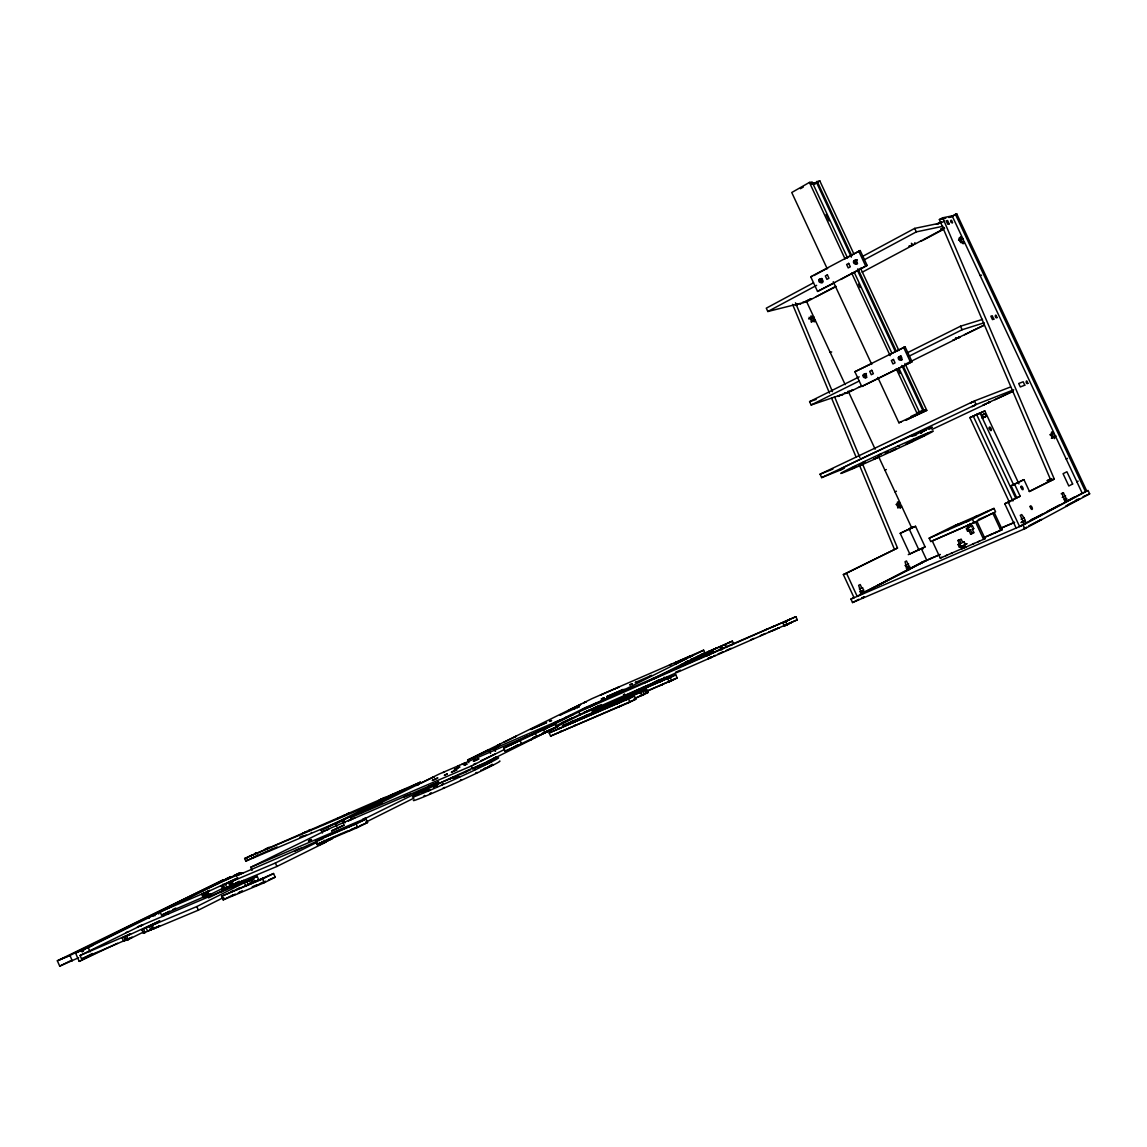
<?xml version="1.0" encoding="UTF-8"?>
<svg xmlns="http://www.w3.org/2000/svg" width="1147" height="1147" viewBox="0 0 1147 1147"><rect width="100%" height="100%" fill="white"/><g stroke="black" fill="none" stroke-linecap="round" stroke-linejoin="round"><path stroke-width="1.5" d="M459.947 776.562L458.642 777.15L459.961 776.548M617.86 699.885L614.821 701.276L617.889 699.885M575.249 721.506L572.253 722.811L573.615 722.28M480.751 770.225L481.64 770.067M545.327 732.56L548.352 731.184L544.538 732.747M532.638 738.023L534.688 737.034M885.255 453.051L888.681 451.474L885.427 452.993M576.798 707.799L579.378 706.638L576.927 707.771M890.617 451.488L896.294 448.907L890.66 451.488M584.97 702.322L583.823 702.81L586.318 701.677M465.123 771.96L470.399 769.565L465.123 771.988M453.352 777.222L449.266 779.085L453.495 777.179M1025.074 523.62L1022.622 524.666L1025.203 523.577M847.533 257.932L812.148 182L809.424 182.416L791.745 192.51L827.216 268.728M800.377 188.725L803.316 187.047M812.707 183.764L819.79 180.853L853.712 253.587M445.925 774.583L447.201 773.953M500.106 744.231L497.454 745.421L500.106 744.231M813.94 184.194L819.79 180.853M813.797 184.423L816.664 182.789L851.332 257.157M419.185 784.175L416.404 785.451L419.2 784.161M906.417 570.618L909.628 569.199L908.08 569.944M443.903 787.788L443.115 788.118L444.706 787.401M834.629 282.764L817.539 291.424L810.728 276.757L860.193 250.548L867.132 265.416L840.823 279.467M813.883 275.552L827.776 268.04M844.766 258.878L860.193 250.548M862.859 462.599L865.168 461.538L862.845 462.614M813.495 282.807L766.282 308.185L767.83 311.511L802.556 302.822L811.072 298.722L804.104 302.435L806.699 301.79L835.905 286.234M862.2 256.613L914.704 228.382L941.286 222.876M856.651 260.297L855.289 261.014L856.35 263.294M1028.716 525.885L1041.404 519.433L1032.171 524.394M1067.757 504.895L1079.628 498.873L1068.875 504.422M1024.816 528.724L1089.65 493.841L1088.044 490.429L1023.11 525.068L850.931 599.092L852.536 602.562L1024.816 528.724L1023.11 525.068M767.83 311.511L816.635 285.345M863.791 260.054L916.338 231.88L942.891 226.274M1029.189 491.475L1050.939 480.564L939.379 219.536L942.576 217.83L952.153 215.88L962.706 238.375L959.523 240.053M936.439 224.282L941.171 221.758M948.985 217.572L956.756 213.887L1086.797 491.088M937.873 223.995L941.027 222.303M950.462 217.256L956.756 213.887M940.97 222.934L944.167 221.228L942.576 217.83M1076.072 499.949L1077.334 499.275M817.539 291.424L867.132 265.416M798.384 303.869L795.488 305.417L797.05 305.016M943.881 227.493L940.712 229.185L944.268 227.751M862.214 272.212L912.438 245.458L911.406 243.25M944.612 228.325L915.535 243.809L908.926 246.247L912.438 245.458M914.073 439.229L912.969 439.731L914.116 439.201M967.322 525.527L968.9 524.781M969.301 524.695L970.878 523.935M1030.121 520.623L1042.508 514.028M1047.154 511.548L1059.57 504.938M1074.682 496.88L1066.137 501.44L1069.491 499.992M1022.049 525.039L1066.036 501.827L1063.183 497.253L1062.122 493.482L1063.427 492.794L1067.327 501.139L1065.09 502.099M1067.327 501.139L1082.223 493.196L1055.527 436.304L1051.383 438.183L1053.72 437.136A1.878 1.807 56.3 0 0 1054.122 433.838A1.878 1.807 56.3 0 0 1051.269 435.129A1.878 1.807 56.3 0 0 1053.892 437.05L1054.423 438.613L1055.527 436.304M835.919 286.664L816.363 296.629M923.65 239.938L941.544 230.418M1021.805 522.028L1025.275 520.537L1024.027 517.885L1021.102 519.204M1016.127 528.064L1004.772 503.748L1016.729 497.741L1011.124 485.74L1014.55 484.22L1020.17 496.235L1008.242 502.228L1019.611 526.573L1024.371 524.036L1020.285 515.318L1021.719 514.573L1024.027 517.885M1025.275 520.537L1025.791 523.29M958.949 238.246L961.071 237.128L961.76 238.59L962.706 238.375M808.621 318.938L811.531 317.418L810.872 316.013L813.682 316.844L806.556 301.489M958.605 239.952L960.727 238.82L960.039 237.357L961.071 237.128M812.664 317.117L809.753 318.637L809.108 317.246M958.577 240.268L961.76 238.59M810.786 318.364L813.682 316.844M978.147 541.814L979.567 541.069M995.424 532.724L996.8 531.993M976.914 521.268L985.044 538.703L983.624 539.448L975.495 521.985L970.018 524.38L971.108 526.702L972.527 526.086L973.717 528.638L972.298 529.254L973.918 532.753L970.649 534.172L966.749 525.813L968.183 525.082L969.272 527.405L966.419 528.753L967.609 531.305L970.448 529.957L972.068 533.427L970.649 534.172M983.882 537.699L1002.22 529.656L994.22 512.523M815.187 320.07L811.259 321.863L815.187 320.07L845.181 384.646M960.756 546.388L962.161 545.786L963.236 548.094L961.803 548.854L957.931 540.524L959.365 539.778L960.985 543.248L958.132 544.596L959.322 547.148L960.727 546.546M963.982 545.14L966.821 543.778L963.982 545.14L965.057 547.449L966.491 546.703M972.685 544.165L974.104 543.42M990.019 535.047L991.395 534.316M959.322 547.148L962.161 545.786M966.749 525.813L932.253 540.897L940.268 558.13L941.73 557.37M945.63 555.822L947.078 555.062M963.279 546.574L964.684 545.843M950.992 553.499L952.44 552.754M852.536 602.562L858.845 599.279M850.931 599.092L854.085 597.458M860.393 594.189L923.55 561.471M860.924 594.189L874.946 586.92M923.765 561.629L909.542 568.984L912.596 567.679M859.347 595.006L908.754 569.672L905.972 565.342L905.055 561.7L906.503 560.955L910.202 568.926L876.408 586.16L879.52 584.827M910.202 568.926L926.79 560.324L921.729 549.442L923.134 548.725M930.819 558.575L932.224 557.858M957.931 540.524L961.172 539.119L962.792 542.588L964.226 541.843M529.355 740.345L532.179 739.098L529.269 740.417M860.537 591.537L859.849 591.895L863.662 590.189L862.487 587.651L859.361 588.999M863.662 590.189L862.988 590.533L864.049 592.841M1076.875 481.812L1078.137 481.152M925.385 430.44L926.231 429.996M972.24 532.896L973.645 532.165M514.042 743.156L517.541 741.693L511.605 744.245L527.333 736.216L526.072 736.747M785.265 625.531L783.745 626.305L788.046 624.326L786.527 625.115M548.567 730.696L580.153 714.882L797.323 619.81L795.875 616.685L771.429 627.395M862.487 587.651L861.813 587.995L860.207 584.54L858.644 585.343L860.737 591.694L861.411 591.35L862.487 593.659L857.21 596.383L846.5 573.199L897.513 548.022L862.587 464.076L861.325 464.578M634.148 698.881L645.015 693.863M648.069 692.458L646.062 693.476L644.614 690.293L646.607 689.275L648.069 692.458L636.599 697.534M627.452 703.154L628.212 702.753M629.99 701.864L630.75 701.477M672.773 676.214L667.726 678.623L669.16 681.762L674.207 679.339M629.445 702.294L635.839 699.197L634.363 695.957L549.141 732.933L550.574 736.087L629.961 702.193L628.47 698.939L549.141 732.933M645.675 691.913L677.189 677.963L675.755 674.837L592.282 711.126L675.755 674.837M772.519 630.778L774.039 630.004M775.157 629.431L776.175 628.914L768.59 632.183M775.272 629.603L779.1 627.739L777.981 628.312M777.91 628.255L778.913 627.739M967.609 531.305L970.448 529.957M972.298 529.254L973.731 528.523M777.48 624.628L776.476 625.144L777.666 624.628M971.108 526.702L972.541 525.971M783.817 622.391L782.297 623.165L786.598 621.187L785.078 621.961M555.478 724.072L535.348 733.55L536.739 736.618L556.869 727.141L555.478 724.072L547.191 727.642L578.791 711.9L795.875 616.685M639.84 696.344L640.585 695.971M642.306 695.096L643.051 694.709M860.809 464.807L859.246 465.553L862.659 463.976M550.574 736.087L635.839 699.197M908.281 554.646L925.099 546.875L915.535 526.287L906.46 530.315L900.209 533.326L909.8 553.987L925.099 546.875M730.84 645.331L733.664 643.911L732.388 641.144L711.054 650.521M970.018 524.38L971.452 523.649M633.732 694.967L631.997 695.842L640.858 691.899M974.061 522.717L995.596 511.82L993.99 508.408L951.35 527.118L929.17 538.187L930.776 541.628L974.061 522.717L972.427 519.218L993.99 508.408M264.254 882.717L275.18 877.183L273.545 873.512L221.572 896.223L223.178 899.865L264.254 882.717L262.606 879.018L273.545 873.512M638.377 693.161L639.137 692.774M641.603 691.526L640.341 692.315L641.804 695.512L644.342 694.365L642.822 691.067L643.567 690.68M625.975 699.914L631.266 697.39M646.607 689.275L562.388 725.85L642.879 691.168M627.968 699.053L634.363 695.957M709.463 658.163L707.885 658.952L712.101 657.016L710.523 657.819M765.651 629.732L767.171 628.957M154.558 928.167L147.676 931.335L146.113 927.808L158.028 922.317L151.848 925.4L153.411 928.941L198.388 910.159L223.751 897.398M256.082 881.14L258.749 879.792L257.2 876.322L219.794 892.538L222.26 891.491M644.055 687.612L645.188 686.953M659.281 679.755L653.89 682.479L660.486 679.339M708.057 655.095L706.48 655.883L710.696 653.948L709.118 654.751M223.178 899.865L232.626 895.09M647.539 686.035L646.507 686.551L668.171 676.658L662.98 679.053M648.6 685.576L650.249 684.673L627.853 694.566L639.711 688.903M237.687 893.441L241.974 891.42M659.525 680.458L657.905 681.347L661.618 679.468L649.331 684.759M660.371 680.286L664.113 678.479M854.888 371.743L905.098 346.824L912.066 361.764L861.741 386.482L854.888 371.743L870.573 364.158M889.412 354.695L905.098 346.824M153.411 928.941L155.132 928.081M156.193 927.636L159.591 925.844L157.125 926.876M601.401 704.588L562.231 722.682M644.37 683.067L704.832 652.772L703.641 650.177L592.053 698.609L467.646 760.002L468.865 762.726M663.181 673.963L664.687 673.203M697.39 656.715L703.254 654.005L701.806 654.808M985.832 512.15L987.223 511.462M357.721 827.446L367.57 822.514L366.008 819.015L315.626 841.167L317.16 844.636L357.721 827.446L356.144 823.933L366.008 819.015M700.788 655.252L699.828 655.726L732.388 641.144M708.516 651.467L709.936 650.765M671.224 670.493L672.73 669.733M624.671 694.236L623.481 694.838L624.556 694.365M711.914 650.593L713.334 649.876M698.996 657.116L697.534 657.848L707.054 653.632L705.606 654.364M728.388 642.879L729.779 642.177M944.167 221.228L1054.294 479.088L1029.504 491.547L1023.941 479.647L1011.124 485.74M690.007 662.493L712.545 651.152L680.515 665.002M861.612 385.894L848.737 392.288L846.228 393.134L853.311 389.607L844.722 393.636L811.144 404.977L809.596 401.636L859.189 376.847M907.105 352.903L960.498 326.221L982.52 319.382M863.677 374.782L865.024 374.123L866.602 377.521L865.569 377.85L864.508 375.585M864.809 374.409L866.157 373.75M899.965 356.846L901.341 356.172M117.496 943.307L79.215 961.372L75.559 953.057L230.991 876.609L226.274 878.831M208.467 897.915L243.565 880.394M622.133 691.87L623.323 691.268M935.995 535.104L937.457 534.373M623.208 691.412L621.574 692.215L627.954 689.204M138.17 926.948L80.104 955.48L81.609 958.921L132.292 937.242L129.883 938.246M317.16 844.636L325.691 840.378M141.898 929.787L143.533 929.099L145.096 932.626L143.461 933.314L141.898 929.787L159.877 920.826L125.166 936.798L126.715 940.296L143.318 932.124M946.719 530.401L948.182 529.67M335.139 836.55L331.125 838.428L332.859 837.697M512.451 744.059L503.691 748.188L505.081 751.271L513.856 747.141M514.501 746.568L517.512 745.063M555.707 725.965L563.449 722.094M567.665 720.216L568.41 719.857M570.088 719.011L570.819 718.653M247.135 880.882L244.727 882.086L250.863 879.491L196.797 906.56L151.848 925.4M326.078 841.195L323.884 842.299L332.157 838.801L322.522 843.16M517.111 745.679L518.931 744.776L516.451 745.837M570.833 718.811L572.525 717.965L569.041 719.413M247.236 881.025L246.275 881.513L249.171 880.208M249.659 879.821L252.555 878.516L251.508 879.032L253.057 882.516L254.749 881.814L253.186 878.33L257.2 876.322M323.726 842.887L326.35 841.697L322.651 843.561L325.146 842.5L324.157 840.264M326.823 841.339L327.784 840.866M975.079 516.867L976.484 516.179M1050.924 478.801L1047.01 480.751L1051.828 478.629M143.461 933.314L155.447 927.306M230.619 885.857L276.9 866.458L322.924 843.619L321.934 841.382M365.907 822.141L413.924 798.097M487.432 761.522L496.493 756.977L494.099 758.009M505.081 751.271L546.89 731.729M598.949 705.663L586.131 711.914L588.454 710.911M652.973 678.393L654.564 677.59M684.63 662.737L687.698 661.202L685.462 662.177M811.144 404.977L859.16 381.048M908.711 356.359L962.132 329.734L984.126 322.809M840.694 394.998L837.754 396.461L842.213 394.482M297.001 849.884L294.205 851.361L322.967 838.586M298.062 849.44L299.539 848.708L236.368 875.921L241.759 873.268M405.809 796.032L403.457 797.28L438.598 781.924L427.602 786.985L430.025 785.953M406.841 795.602L408.146 794.957L348.301 820.879L350.738 819.603M554.904 722.366L561.026 719.728M557.155 721.248L573.285 714.538M80.104 955.48L130.758 933.758L124.55 936.855L126.084 940.354L129.296 939.006M204.424 889.8L160.078 911.836L161.541 915.12L211.22 893.728L205.542 896.567L203.98 893.011L204.998 892.581M557.198 721.377L558.274 720.846M636.642 681.82L635.209 682.537L651.553 675.354L650.134 676.07M675.769 662.364L674.407 663.038L690.451 655.984L689.103 656.658M510.644 744.833L511.433 744.446M529.57 735.313L571.177 714.997L569.486 715.843M568.74 716.043L569.471 715.685M221.385 886.058L223.005 885.369L224.497 888.739L222.891 889.427L221.385 886.058L237.859 877.885L204.854 893.054L206.331 896.409L222.919 888.265M81.609 958.921L92.506 953.501M232.597 881.011L231.02 881.799L275.38 863.017L317.375 842.099M431.96 784.978L432.806 784.562M503.691 748.188L535.348 733.55M222.891 889.427L233.859 883.95M235.235 883.276L239.35 881.226M430.24 786.082L433.494 784.462M433.752 784.218L434.584 783.802M589.343 706.853L596.024 703.355L582.375 709.577L591.063 705.821M79.215 961.372L96.792 952.612M221.486 890.459L233.4 884.552L231.909 881.183L236.683 878.989L233.658 880.566M434.096 788.175L432.691 785.035L364.445 818.872L250.677 867.318L252.068 870.444M545.786 728.245L439.272 773.996L350.853 817.639L471.317 766.01L504.58 749.421M588.669 707.341L597.673 702.853M598.533 702.581L703.641 650.177M234.103 884.394L232.526 885.183L230.862 881.627L231.909 881.183M238.189 882.358L235.823 883.534L236.884 883.09M906.732 363.484L956.168 338.953L955.222 339.254M984.269 324.988L958.376 337.691L959.308 337.39M984.14 325.304L964.57 334.766M861.741 386.482L912.066 361.764M202.23 893.871L203.263 893.441L204.74 896.782L203.707 897.212L202.23 893.871L203.98 893.011M160.078 911.836L203.263 893.441M161.541 915.12L169.455 911.205M172.609 909.628L175.778 908.066M138.93 926.432L141.683 925.199L140.622 925.729M57.35 960.785L69.895 955.494L223.636 879.692L57.35 960.785L59.701 966.147L70.928 960.584M140.479 925.973L142.931 924.754L137.396 927.091L225.601 889.628M228.597 882.832L230.103 886.201L226.862 887.563L225.371 884.194L230.862 881.627M59.701 966.147L78.67 957.716M663.009 684.2L660.299 685.462L663.181 684.186M322.422 833.009L321.131 830.127L341.964 820.779L343.268 823.675M343.24 820.062L342.423 820.463L343.713 823.36M338.652 822.084L336.745 823.016L398.382 792.993M398.726 792.735L399.486 792.348M83.86 949.2L85.495 948.397L81.036 950.476M147.045 917.915L152.494 915.349A4.559 3.154 65.3 0 0 153.067 916.381M210.546 886.688L202.144 890.918M227.852 878.158L211.005 886.803L212.682 886.101M854.071 597.745L843.36 574.575L897.513 548.022M86.928 948.11L240.153 872.709L236.812 874.129M250.677 867.318L323.669 831.503M327.382 829.654L323.397 831.432L328.773 829.123L326.78 830.113M443.072 772.576L444.792 771.73M474.399 760.447L473.166 757.723L474.829 756.905L467.646 760.002M561.471 714.38L559.994 715.111L575.622 708.244L574.16 708.975M601.716 694.494L600.325 695.182L615.667 688.444L614.276 689.132M239.436 874.243L241.673 873.139L215.22 884.724M457.696 766.282L459.402 765.436M495.289 751.285L494.056 748.547L473.166 757.723M492.952 749.077L555.98 721.836M495.26 747.944L499.088 746.195L497.196 747.184M351.728 819.173L353.047 818.528L326.709 829.797M495.146 748.145L496.25 747.6M491.518 764.92L492.307 764.533M915.148 434.871L913.327 435.946M383.342 798.083L379.141 800.147L381.22 799.258M321.131 830.127L382.94 799.703L244.641 858.501L245.802 861.11L348 817.811M395.012 794.326L393.235 795.201L420.576 782.053L244.641 858.501M338.924 822.098L338.093 822.499L339.684 821.811M340.817 821.152L341.648 820.75M395.371 794.283L394.597 794.656L396.174 793.982M397.149 793.409L397.923 793.021M151.232 929.414L153.612 928.253M921.084 432.921L921.901 432.519M245.802 861.11L257.817 855.232M230.017 885.871L232.196 884.81M326.565 840.249L325.791 840.651L327.182 840.091M366.639 821.582L367.341 821.209L366.409 821.582M250.835 855.691L252.641 854.816L248.942 856.508M269.287 847.203L264.986 849.296L266.893 848.479M1014.55 484.22L1023.941 479.647M1066.194 459.044L1067.47 458.413M527.075 736.36L524.58 737.449L525.77 736.962M910.044 528.337L908.625 529.025L913.041 527.003L911.621 527.692L901.542 505.97L897.585 507.763L899.535 506.888L900.18 508.293L901.542 505.97M900.223 533.312L915.535 526.287M920.769 411.687L924.826 409.737M910.962 416.461L924.926 409.966M877.785 377.377L898.918 422.784L919.808 413.02L898.718 367.786M926.79 410.368L906.015 420.074L926.79 410.368L904.94 363.499M263.323 882.559L262.061 883.19L263.423 882.674M264.384 882.229L265.688 881.541L264.283 882.115M861.985 597.931L864.264 596.999M915.12 435.459L916.138 434.971M922.618 431.774L924.152 431.043M906.66 570.489L907.807 569.959M842.5 469.223L821.653 477.611L820.062 474.198L974.405 400.963L1010.493 386.983M714.137 655.941L715.212 655.439M356.273 827.632L355.111 828.234L356.531 827.647M357.434 827.231L358.595 826.629L357.176 827.216M821.653 477.611L976.068 404.533L1013.747 389.779M931.981 429.465L986.477 403.744L985.56 404.102M1013.36 391.055L983.18 405.049L984.556 404.504M1013.159 391.256L994.965 399.73M1009.518 502.529L969.86 417.637L984.829 410.941L1018.98 483.977M311.267 832.55L311.454 832.378M431.129 793.194L429.552 793.867L431.157 793.107M971.523 402.482C967.251 404.59 976.771 400.174 971.996 402.253M916.697 434.14L918.432 433.308M976.398 414.784L979.767 413.207M984.829 410.941L969.86 417.637M982.635 414.798L984.872 413.737L986.105 416.361L982.09 418.196L985.474 416.619M1067.757 505.239L1065.979 506.028M234.117 894.732C228.941 897.327 238.691 892.581 234.174 894.875M1024.314 528.294C1020.744 530.1 1030.063 525.67 1025.289 527.993M364.129 818.7C359.671 820.894 368.875 816.478 364.388 818.7M422.856 792.348C419.458 794.039 426.727 790.541 423.143 792.319M789.451 623.423C785.838 625.187 794.513 621.101 789.925 623.308M327.626 839.876L329.246 839.074L327.425 839.848M574.905 725.406C571.206 727.227 579.608 723.399 575.321 725.219M489.454 765.895L490.543 765.379M484.263 768.49L485.898 767.73M852.981 467.976C848.163 470.313 858.085 465.61 853.239 467.947M309.604 830.027C305.79 831.876 313.547 828.206 309.733 830.041M550.288 721.019C546.961 722.624 554.202 719.327 550.632 720.861M361.377 812.606C357.377 814.542 365.692 810.614 361.606 812.592M445.581 774.655L444.305 775.272L447.101 773.981M531.548 734.74C527.849 736.517 536.036 732.804 531.95 734.553M474.6 764.06C470.887 765.895 478.916 762.052 475.001 763.988M919.966 433.007L920.883 432.591M920.08 437.265L915.077 439.674L924.296 435.473L914.288 439.559L928.238 433.193L920.64 436.835M967.279 521.297C962.577 523.519 972.412 518.96 967.681 521.211M670.393 664.701C666.507 666.55 674.235 662.952 670.307 664.816M712.731 652.786C708.201 654.951 717.305 650.693 712.731 652.887M963.953 547.793C959.265 550.058 969.072 545.47 964.34 547.75M424.677 795.444L423.931 795.889M232.511 891.104C238.003 888.753 227.049 893.585 232.554 891.233M973.258 406.124C968.67 408.074 978.506 403.744 973.674 405.823M920.267 432.476L926.016 429.953M896.079 504.508L900.022 502.716L878.158 455.646M1049.777 434.77L1053.935 432.892L964.283 241.759L963.351 241.974L964.039 243.436L963.007 243.68L962.319 242.203L960.899 242.533L959.308 239.15L960.727 238.82M585.156 702.165L586.303 701.677M691.784 659.124C688.085 660.686 695.168 657.632 692.186 658.865M607.724 697.734C611.566 696.114 603.867 699.441 607.537 697.906M545.298 728.918C541.183 730.639 549.714 726.954 545.585 728.689M714.137 655.84L714.911 655.496M663.54 677.734L664.414 677.232M602.218 706.71C598.017 708.473 606.648 704.731 602.419 706.509M533.326 737.607L534.574 737.077M546.689 731.987L545.442 732.517M586.82 715.097C591.121 713.291 582.289 717.119 586.59 715.312M1064.803 502.357L1066.796 501.425L1065.19 502.056M631.008 696.258C626.592 698.122 635.696 694.164 631.18 696.071M573.873 722.051L575.307 721.449M1066.352 505.741L1067.269 505.34M561.041 731.327C565.313 729.535 556.639 733.277 560.768 731.557M863.189 597.372L864.078 596.97M863.404 597.401L861.827 598.074M620.183 706.05C624.771 704.129 615.509 708.143 619.997 706.265M487.59 766.97L488.421 766.597M894.975 491.862L896.424 491.217M1050.939 480.564L1054.294 479.088M1016.729 497.741L1020.17 496.235M843.36 574.575L846.5 573.199M1004.772 503.748L1008.242 502.228M929.17 538.187L972.427 519.218M978.205 519.62L987.424 515.577M988.786 514.989L992.829 513.211L1000.844 530.387M966.419 528.753L969.272 527.405M1061.19 493.769L1063.427 492.794M914.317 435.545L915.664 434.957M920.754 432.863L921.658 432.476M578.561 705.391L580.64 704.487L568.969 710.122M686.494 658.579L675.038 664.142L677.289 663.167M904.997 565.6L908.668 563.951M1062.251 497.425L1065.606 495.977M700.659 654.88L714.051 649.073M693.519 658.45L698.408 656.27M958.132 544.596L960.985 543.248M962.792 542.588L964.211 541.972L965.387 544.524M514.3 737.105L516.422 736.188L503.82 742.281M624.757 689.361L612.355 695.383L614.649 694.394M906.116 568.023L909.8 566.389M1064 499.791L1066.81 498.529M489.239 766.239L490.715 765.594M482.844 769.565L493.253 764.605L491.934 765.092M625.473 690.265L584.798 707.842L564.539 718.022L566.317 717.248M626.879 689.734L774.741 625.803M922.145 562.202L940.038 554.474M1000.858 528.079L1014.306 522.401M920.74 562.933L940.21 554.517M999.998 528.71L1014.622 522.387M1080.804 493.812L1085.549 491.762L955.336 214.174M486.185 750.984L488.335 750.052L475.302 756.36M657.905 676.744L660.457 675.64L652.514 679.454L655.066 678.35M919.062 564.052L922.102 562.747M983.725 537.628L1002.22 529.656M1020.93 522.616L1023.239 521.613M750.554 639.825L753.837 638.406M760.389 635.596L765.307 633.474M940.268 558.13L963.236 548.094M965.057 547.449L985.044 538.703M1083.069 496.68L1089.65 493.841M384.259 797.767L385.163 797.38M675.554 672.242L680.458 670.135M708.215 658.177L711.47 656.772M718.008 653.962L722.911 651.854M726.166 650.449L731.069 648.342M785.05 625.086L797.323 619.81M1036.3 517.326L1039.727 515.849M343.526 815.689L345.548 814.814L337.591 818.6L339.627 817.725M432.218 777.623L434.398 776.677L420.548 783.387M583.723 712.516L590.963 709.405M1031.497 519.534L1034.924 518.057M641.273 688.114L647.725 685.332M866.128 591.494L869.254 590.146M564.998 721.32L568.31 719.771M259.394 854.558L268.871 850.486M272.355 848.995L277.13 846.945M299.797 837.21L303.08 835.79M545.083 731.872L558.159 726.252L472.707 769.078L471.317 766.01M268.427 850.744L269.258 850.386M269.846 850.214L271.997 849.224L271.165 849.569M542.416 733.134L556.869 727.141M304.213 835.891L306.192 835.045M380.116 803.33L382.324 802.384L367.642 809.495M495.131 753.966L480.636 761.02L483.045 759.988M641.101 691.928L644.614 690.293M533.24 738.396L535.606 737.378M647.998 690.48L677.189 677.963M669.16 681.762L671.11 680.917M354.007 818.198L354.997 817.768M409.221 794.584L410.253 794.14M429.25 786.34L432.691 785.035M438.498 783.688L466.184 771.859M233.673 875.691L236.296 874.487M331.297 834.227L329.576 834.959L333.591 833.08L331.87 833.826M349.319 826.557L347.555 827.302L351.599 825.424L349.849 826.17M315.626 841.167L356.144 823.933M208.969 887.362L211.621 886.172M242.59 873.01L243.594 872.58M300.485 848.407L301.546 847.963M207.55 888.065L209.127 887.405M210.475 886.975L211.994 886.33M212.725 885.857L218.202 883.534M327.11 839.661L348.143 830.743M351.383 829.367L356.244 827.317M359.47 825.94L367.57 822.514M353.161 828.908L349.118 830.801L350.882 830.055M207.378 891.577L209.743 890.402L204.051 893.226L207.234 891.879L208.711 895.219L205.542 896.567M229.128 882.487L230.174 882.043L231.68 885.412M204.854 893.054L206.446 892.38L207.922 895.735M150.859 916.037L152.494 915.349M159.935 912.195L158.3 912.883A4.559 3.154 65.3 0 1 158.673 914.001M156.121 914.073L154.487 914.761A4.559 3.154 65.3 0 1 154.874 915.894M209.887 894.474L208.854 894.904L207.363 891.405M91.416 945.902L93.036 945.214M91.402 946.017L82.813 949.988A1.477 0.989 65.5 0 1 82.498 951.723A1.477 0.989 65.5 0 1 80.993 950.763L83.631 949.587A1.477 0.989 65.5 0 1 83.817 950.318M58.741 960.139L69.981 955.408L72.261 960.899M75.559 953.057L81.81 950.361A1.477 0.989 65.5 0 0 83.057 951.379M162.616 916.41L163.634 915.98M167.777 914.102L168.795 913.672M221.142 891.764L222.217 891.319M222.919 890.889L223.995 890.43M224.683 890.287L225.758 889.828M226.461 889.398L227.522 888.939M251.508 879.032L253.186 878.33M246.82 881.513L249.358 880.452L250.906 883.95M126.055 932.525L128.364 931.565M884.911 470.17L886.359 469.567M256.813 880.882L258.591 880.136L254.276 882.158L256.053 881.412M122.829 937.429L123.876 936.999L125.41 940.483L124.378 940.927M126.27 935.995L127.317 935.551M128.177 935.049L129.21 934.604M150.042 926.03L151.117 925.572L152.666 929.099L151.605 929.543M155.462 923.607L156.522 923.163M124.55 936.855L127.761 935.508M221.572 896.223L262.606 879.018M491.461 764.691L492.249 764.361M239.121 892.251L242.404 890.875M252.24 886.76L257.157 884.71M260.426 883.348L265.344 881.283M268.627 879.921L275.18 877.183M258.433 884.538L260.211 883.807M127.303 939.536L126.27 939.981L124.736 936.497M129.711 938.533L130.758 938.103M157.01 927.134L158.085 926.69M255.91 885.828L257.688 885.083M126.715 940.296L128.321 939.637L126.772 936.124M986.105 416.361L983.38 417.465L982.162 414.841L984.872 413.737M970.763 523.964L967.437 525.498M981.459 412.519L976.599 414.483L1015.597 497.941M978.104 414.096L973.23 416.06L1012.93 501.038M820.062 474.198L832.908 469.08M983.18 405.149L984.183 404.748M989.13 402.339L990.133 401.952M988.743 402.597L989.66 402.239M898.918 422.784L901.427 421.824M917.657 412.447L923.392 410.282M919.808 413.02L917.313 413.967L896.194 368.631M858.558 387.399L860.049 386.912M809.596 401.636L816.177 399.428M863.992 374.452L865.024 374.123M953.86 339.928L952.827 340.258L959.752 337.003M830.184 352.373L831.704 351.928M980.14 275.552L981.531 275.18M811.531 317.418L809.983 317.819L811.488 321.06L814.814 321.748L814.155 320.343M810.728 276.757L812.334 276.384M920.711 241.056L922.159 240.741M941.601 229.93L943.035 229.629M939.379 219.536L945.773 218.231M811.976 184.122L814.9 183.678M811.044 183.649L817.309 182.688M1053.075 433.279L1052.372 431.802L1051.426 432.233L1052.114 433.709M1050.824 434.297L1052.43 437.724M914.704 228.382L916.338 231.88M960.498 326.221L962.132 329.734M974.405 400.963L976.068 404.533M979.968 412.891L1013.776 485.181M858.616 250.878L865.569 265.774M903.578 347.297L910.56 362.266M860.494 268.126L898.918 350.566M855.49 260.555L857.081 263.968L856.035 264.211L854.443 260.785M900.223 356.516L901.829 359.957M899.219 356.846L900.28 359.14M817.108 181.255L851.848 255.781M857.899 268.742L896.409 351.355M903.205 365.936L924.339 411.3M857.354 270.09L895.033 350.91M901.814 365.463L922.919 410.726M854.3 272.47L891.95 353.247M826.069 214.389L829.109 220.884M858.601 284.198L860.121 287.453M897.943 368.617L900.209 373.492M809.424 182.416L844.895 258.519M851.676 273.086L890.158 355.67M833.252 281.703L871.749 364.402M822.026 278.893L823.087 281.144M820.707 279.61L821.754 281.861M848.178 391.098L875.161 449.194M899.062 503.146L898.416 501.726L897.355 502.214L898.015 503.619M909.327 529.269L918.948 549.987M896.567 504.279L898.087 507.548M905.614 565.27L906.747 567.708M785.781 621.817L787.229 624.972M782.985 623.022L784.433 626.176M725.348 644.686L726.625 647.467M721.334 646.421L722.61 649.202L721.191 649.919L719.915 647.137M670.235 677.633L671.669 680.773M640.872 692.186L642.334 695.383M578.791 711.9L580.153 714.882M543.664 729.965L545.069 733.048M520.265 741.062L521.67 744.174M494.314 748.36L495.547 751.099M489.31 750.654L490.558 753.393M435.373 783.53L436.778 786.656M350.179 816.736L351.469 819.618M343.871 819.847L345.161 822.743M335.598 823.919L336.888 826.829M319.425 842.443L320.429 844.665M275.38 863.017L276.9 866.458M246.519 857.684L247.68 860.293M250.706 879.29L252.412 882.989M246.92 881.67L248.483 885.169M244.397 882.731L245.945 886.23M222.948 884.194L223.937 886.416M205.499 893.685L206.474 895.907M201.686 894.23L203.162 897.556M196.797 906.56L198.388 910.159M151.934 925.084L153.497 928.597M149.382 926.432L150.945 929.973M122.141 937.859L123.69 941.357M88.29 947.694L90.126 951.867M795.473 302.779L832.45 391.657M834.5 396.604L859.849 457.495M792.563 304.342L829.496 393.134M831.546 398.066L856.164 457.266M859.59 465.496L894.459 549.356M149.253 918.26A4.559 3.154 65.3 0 1 148.68 917.227M499.533 761.092A47.529 1.491 -24.5 0 1 456.377 782.598A47.529 1.491 -24.5 0 1 414.01 799.975M866.688 377.22A1.878 1.735 74 0 1 864.594 375.442A1.878 1.735 74 0 1 866.415 373.521M901.972 359.642A1.907 1.778 75.2 0 1 900.796 356.057M822.886 281.99A1.878 1.721 82.3 0 1 820.478 280.886A1.878 1.721 82.3 0 1 821.739 278.449M857.598 263.38A1.907 1.749 84.4 0 1 855.146 262.276A1.907 1.749 84.4 0 1 856.436 259.796M856.895 259.752A1.907 1.749 84.4 0 1 857.339 259.853M844.35 468.263A50.898 1.219 -24.7 0 1 882.875 448.649A50.898 1.219 -24.7 0 1 928.97 429.308M845.798 392.733A1.792 0.789 63.6 0 1 844.45 392.79M803.617 302.321A1.792 0.789 62.4 0 1 802.556 302.292M842.816 394.496A1.792 0.789 63.6 0 1 842.056 394.754M800.721 303.855A1.792 0.789 62.4 0 1 799.946 304.055M914.905 242.605A1.864 1.735 87.6 0 1 911.664 243.795M961.344 242.691A1.878 1.778 89.8 0 1 960.426 239.866A1.878 1.778 89.8 0 1 963.236 239.666A1.878 1.778 89.8 0 1 962.691 242.59M813.739 320.83A1.792 1.62 79.2 0 1 811.359 319.224A1.792 1.62 79.2 0 1 813.61 317.604A1.792 1.62 79.2 0 1 814.083 320.587M958.706 336.659A1.85 1.749 76.9 0 1 955.637 337.677M988.958 401.966A1.85 1.764 67 0 1 987.166 403.142M964.097 242.261A1.878 1.778 89.9 0 1 961.63 241.185A1.878 1.778 89.9 0 1 962.964 238.734M1054.724 436.591A1.878 1.807 56.2 0 1 1053.577 433.05M1055.9 435.86A1.878 1.807 56.2 0 1 1055.183 436.448M901.055 506.114A1.792 1.634 62.3 0 1 899.592 502.974M814.872 320.558A1.792 1.62 79.2 0 1 813.768 317.203M959.824 337.103A1.85 1.749 77 0 1 958.706 337.863M990.119 401.851A1.85 1.764 67 0 1 988.528 402.611M1027.87 383.399C1025.146 385.077 1026.078 377.019 1027.87 383.399M997.015 317.619C994.148 319.024 995.295 311.31 997.015 317.619M952.497 222.676C949.53 223.894 950.806 216.453 952.497 222.676M964.627 521.914L958.792 524.552L964.627 521.914M357.032 823.145L353.577 824.707L357.032 823.145M344.129 825.109L331.626 830.844L344.129 825.109M327.698 835.618L324.286 837.167L327.698 835.618M349.706 812.764L347.054 813.969L349.692 812.779M863.447 593.142L859.978 594.676L863.447 593.142M311.468 839.561L308.486 840.923L311.468 839.561M264.054 877.871L260.426 879.52L264.054 877.871M790.025 619.423L786.914 620.814L790.025 619.423M258.061 855.318L256.383 856.049L258.061 855.318M461.452 779.86L460.477 780.275L461.438 779.86M256.899 852.723L254.333 853.884L256.871 852.751M443.244 784.075L441.638 784.792L443.215 784.089M428.075 790.584L430.211 789.623L428.189 790.512M427.2 789.824L424.017 791.287L427.2 789.824M662.005 680.931L658.88 682.336L662.005 680.931M688.372 663.009L685.562 664.285L688.372 663.009M687.555 662.694L682.895 664.816L687.555 662.694M684.874 663.238L682.107 664.5L684.874 663.238M620.24 702.208L617.043 703.656L620.24 702.208M691.928 655.869L689.347 657.045L691.928 655.869M664.113 673.805L661.131 675.153L664.113 673.805M484.12 763.701L477.769 766.612L484.12 763.701M574.131 720.574L571.048 721.965L574.102 720.56M437.853 784.519L434.154 786.211L437.839 784.519M561.041 727.571L557.915 728.99L561.026 727.571M629.846 684.816L632.398 683.669L629.846 684.816M852.723 467.646L855.519 466.37L852.723 467.646M601.358 698.982L603.982 697.806L601.358 698.982M616.928 687.942L619.394 686.852L616.928 687.942M491.791 761.393L478.844 767.271L491.791 761.393M491.676 760.834L483.116 764.719L491.676 760.834M873.67 459.216L878.086 457.209L873.67 459.216M453.782 778.168L456.893 776.763L453.782 778.168M466.901 764.045L464.048 765.336L466.901 764.031M462.04 764.375L464.721 763.171L462.04 764.375M906.273 444.075L912.883 441.093L906.273 444.075M476.062 772.949L477.066 772.505L476.062 772.949M474.586 769.666L475.589 769.221L474.586 769.666M911.421 436.247L912.496 435.76L911.507 436.204M827.374 274.85L825.324 275.954L826.901 279.352L828.951 278.248L827.374 274.85M848.694 263.38L846.629 264.498L848.221 267.925L850.3 266.807L848.694 263.38M879.505 454.742L881.183 453.997L879.505 454.742M897.886 446.355L899.219 445.753L897.886 446.355M954.505 525.856L957.817 524.38L954.505 525.856M1072.646 483.991L1068.803 485.984L1063.054 473.697L1066.911 471.761L1072.646 483.991M716.431 648.055L715.499 648.514L716.531 648.069M238.605 888.524L236.067 889.8L240.354 887.778L238.605 888.524M871.777 370.295L869.698 371.327L871.29 374.739L873.369 373.707L871.777 370.295M893.47 359.455L891.348 360.502L892.954 363.943L895.061 362.896L893.47 359.455M608.254 695.942L606.749 696.688L623.337 689.419L608.254 695.942M434.082 779.573L432.261 780.462L437.882 777.938L434.082 779.573M456.148 768.633L454.384 769.508L459.918 767.013L456.148 768.633M453.165 771.372L451.359 772.261L457.022 769.723L453.165 771.372M475.116 760.475L473.367 761.35L478.944 758.841L475.116 760.475M532.308 728.775L530.774 729.535L546.603 722.596L532.308 728.775M393.048 794.298L385.421 798.054L406.31 788.591L393.048 794.298M253.802 857.426L251.996 858.3L253.802 857.426M306.794 831.503L303.023 833.224L306.794 831.503M1024.787 385.191L1020.314 386.955L1018.694 383.514L1023.196 381.779L1024.787 385.191M993.832 319.167L992.456 319.597L990.85 316.185L992.241 315.755L993.832 319.167M822.428 282.549L821.367 282.807L819.79 279.424L820.851 279.165L822.428 282.549M949.171 223.923L947.737 224.224L946.146 220.826L947.58 220.525L949.171 223.923M429.351 790.57A47.529 1.419 -24.5 0 0 498.199 758.196A47.529 1.419 -24.5 0 0 438.183 783.888A47.529 1.419 -24.5 0 0 429.351 790.57M989.273 428.189A1.979 0.789 64.5 0 0 991.151 430.598A1.979 0.789 64.5 0 0 990.521 427.659A1.979 0.789 64.5 0 0 989.273 428.189M863.118 375.227A1.878 1.735 74 0 0 865.139 377.736A1.878 1.735 74 0 0 866.071 374.696A1.878 1.735 74 0 0 863.118 375.227M898.388 357.606A1.907 1.778 75.1 0 0 900.452 360.129A1.907 1.778 75.1 0 0 901.413 357.047A1.907 1.778 75.1 0 0 898.388 357.606M819.044 279.61A1.893 1.721 82.3 0 0 820.406 282.549A1.893 1.721 82.3 0 0 822.026 279.854A1.893 1.721 82.3 0 0 819.044 279.61M853.755 260.957A1.907 1.749 84.3 0 0 855.132 263.925A1.907 1.749 84.3 0 0 856.78 261.172A1.907 1.749 84.3 0 0 853.755 260.957M860.379 465.438A50.912 1.133 -24.6 0 0 933.228 431.143A50.912 1.133 -24.6 0 0 867.863 459.861A50.912 1.133 -24.6 0 0 860.379 465.438M1020.973 486.873A1.979 0.789 65.2 0 0 1022.694 489.726A1.979 0.789 65.2 0 0 1022.522 487.102A1.979 0.789 65.2 0 0 1020.973 486.873M1030.207 506.63A1.979 0.789 65.4 0 0 1031.927 509.469A1.979 0.789 65.4 0 0 1031.741 506.816A1.979 0.789 65.4 0 0 1030.207 506.63M897.614 504.795A1.792 1.649 62.3 0 0 900.037 506.644A1.792 1.649 62.3 0 0 900.209 503.619A1.792 1.649 62.3 0 0 897.614 504.795"/></g></svg>
